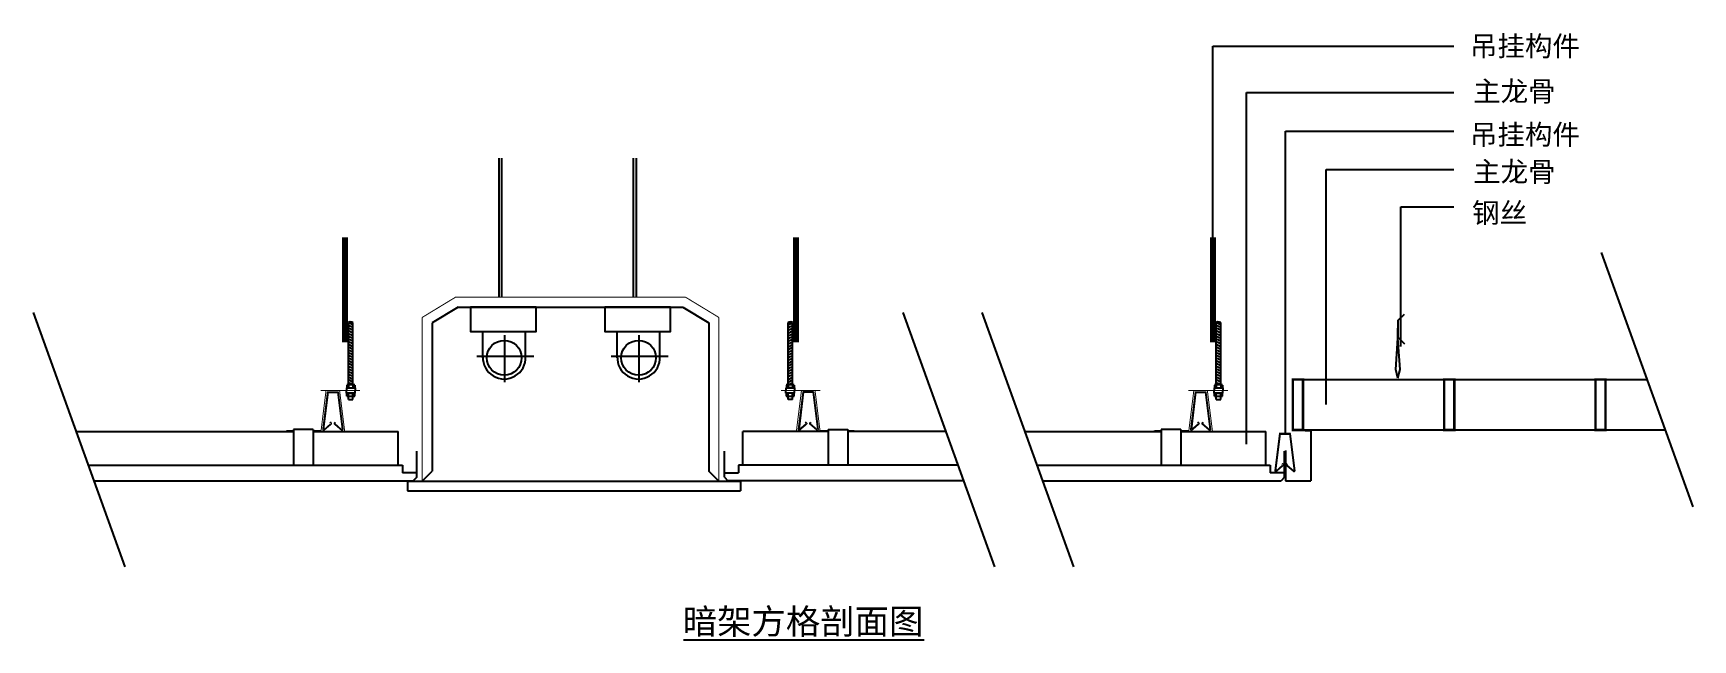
# Model space of a CAD drawing. Extents: x 70 to 1715, y 1096 to 1698.
import ezdxf

# ---------------------------------------------------------------- set-up
doc = ezdxf.new("R2010")
doc.units = 0
doc.header["$LTSCALE"] = 0.2
doc.header["$MEASUREMENT"] = 0
doc.layers.get('0').update_dxf_attribs({"linetype": 'CONTINUOUS'})
for name, color, linetype in [('3', 3, 'CONTINUOUS'), ('4', 4, 'CONTINUOUS'), ('7', 7, 'CONTINUOUS'), ('BH', 3, 'CONTINUOUS'), ('DIM', 3, 'CONTINUOUS'), ('S', 7, 'CONTINUOUS'), ('TEXT', 3, 'CONTINUOUS')]:
    doc.layers.add(name, color=color, linetype=linetype)
doc.styles.add('HZ', font='')
doc.styles.get('HZ').set_extended_font_data('仿宋_GB2312')
doc.dimstyles.new('STANDARD$7', dxfattribs={"dimtxt": 20, "dimasz": 5, "dimexe": 0.18, "dimexo": 0.0625, "dimgap": 0.09, "dimtad": 1, "dimdec": 0, "dimzin": 0, "dimtxsty": 'STANDARD', "dimblk1": 'DOT', "dimblk2": 'DOT', "dimsah": 1, "dimcen": 0.09, "dimclrt": 7, "dimazin": 3, "dimtfac": 1, "dimtdec": 4, "dimtmove": 0, "dimatfit": 3, "dimtolj": 1, "dimtzin": 0})

# ---------------------------------------------------------------- blocks, each defined once
blk = doc.blocks.new('_DOT')
at = {"color": 0, "linetype": 'BYBLOCK'}
blk.add_line((-0.5, 0), (-1, 0), dxfattribs=at)
at = {"color": 0, "linetype": 'BYBLOCK', "const_width": 0.5}
blk.add_lwpolyline([(-0.25, 0, 1), (0.25, 0, 1)], format="xyb", close=True, dxfattribs=at)
blk = doc.blocks.new('DENG')
at = {"layer": '7'}
for p, q in [((0, -88.3), (0, 106.3)), ((-121.1, 0), (114.6, 0)), ((-86.4, 4.9), (-86.4, -103)), ((89.7, 4.9), (89.7, -103))]:
    blk.add_line(p, q, dxfattribs=at)
blk.add_lwpolyline([(140.8, -204.7), (140.8, -103), (-130.9, -103), (-130.9, -204.7)], close=True, dxfattribs=at)
blk.add_circle((1.6, 4.9), 72, dxfattribs=at)
blk.add_arc((1.6, 4.9), 88, 356.80472, 183.19528, dxfattribs=at)
blk = doc.blocks.new('DENG-L')
at = {"layer": '3', "xscale": 0.2, "yscale": 0.2, "zscale": 0.2}
blk.add_blockref('DENG', (-28.2, 40.9), dxfattribs=at)
blk = doc.blocks.new('DING1')
at = {"layer": 'DIM'}
blk.add_blockref('DENG-L', (0, 0), dxfattribs=at)

msp = doc.modelspace()

# ---------------------------------------------------------------- linework, layer by layer
at = {"layer": '3', "ltscale": 800}
for p, q in [((387, 1408.2), (382.6, 1410.2)), ((387, 1405.5), (382.6, 1407.5)), ((387, 1402.8), (382.6, 1404.8)), ((387, 1400.1), (382.6, 1402.1)), ((387, 1397.4), (382.6, 1399.4)), ((818.4, 1408.2), (822.8, 1410.2)), ((818.4, 1405.5), (822.8, 1407.5)), ((818.4, 1402.8), (822.8, 1404.8)), ((818.4, 1400.1), (822.8, 1402.1)), ((818.4, 1397.4), (822.8, 1399.4)), ((1247.4, 1405.5), (1243, 1407.5)), ((1247.4, 1402.8), (1243, 1404.8)), ((1247.4, 1400.1), (1243, 1402.1)), ((1247.4, 1397.4), (1243, 1399.4)), ((387, 1394.7), (382.6, 1396.7)), ((387, 1391.9), (382.6, 1394)), ((387, 1389.2), (382.6, 1391.3)), ((387, 1386.5), (382.6, 1388.6)), ((387, 1383.8), (382.6, 1385.9)), ((387, 1381.1), (382.6, 1383.2)), ((818.4, 1394.7), (822.8, 1396.7)), ((818.4, 1391.9), (822.8, 1394)), ((818.4, 1389.2), (822.8, 1391.3)), ((818.4, 1386.5), (822.8, 1388.6)), ((818.4, 1383.8), (822.8, 1385.9)), ((818.4, 1381.1), (822.8, 1383.2)), ((1247.4, 1394.7), (1243, 1396.7)), ((1247.4, 1391.9), (1243, 1394)), ((1247.4, 1389.2), (1243, 1391.3)), ((1247.4, 1386.5), (1243, 1388.6)), ((1247.4, 1383.8), (1243, 1385.9)), ((1247.4, 1381.1), (1243, 1383.2)), ((387, 1378.4), (382.6, 1380.5)), ((387, 1375.7), (382.6, 1377.8)), ((387, 1373), (382.6, 1375.1)), ((387, 1370.3), (382.6, 1372.4)), ((387, 1367.6), (382.6, 1369.7)), ((387, 1364.9), (382.6, 1367)), ((818.4, 1378.4), (822.8, 1380.5)), ((818.4, 1375.7), (822.8, 1377.8)), ((818.4, 1373), (822.8, 1375.1)), ((818.4, 1370.3), (822.8, 1372.4)), ((818.4, 1367.6), (822.8, 1369.7)), ((818.4, 1364.9), (822.8, 1367)), ((1247.4, 1378.4), (1243, 1380.5)), ((1247.4, 1375.7), (1243, 1377.8)), ((1247.4, 1373), (1243, 1375.1)), ((1247.4, 1370.3), (1243, 1372.4)), ((1247.4, 1367.6), (1243, 1369.7)), ((1247.4, 1364.9), (1243, 1367)), ((387, 1362.2), (382.6, 1364.3)), ((387, 1359.5), (382.6, 1361.6)), ((387, 1356.8), (382.6, 1358.9)), ((387, 1354.1), (382.6, 1356.2)), ((387, 1351.4), (382.6, 1353.5)), ((385.9, 1349.2), (382.6, 1350.8)), ((818.4, 1362.2), (822.8, 1364.3)), ((818.4, 1359.5), (822.8, 1361.6)), ((818.4, 1356.8), (822.8, 1358.9)), ((818.4, 1354.1), (822.8, 1356.2)), ((818.4, 1351.4), (822.8, 1353.5)), ((819.5, 1349.2), (822.8, 1350.8)), ((1247.4, 1362.2), (1243, 1364.3)), ((1247.4, 1359.5), (1243, 1361.6)), ((1247.4, 1356.8), (1243, 1358.9)), ((1247.4, 1354.1), (1243, 1356.2)), ((1247.4, 1351.4), (1243, 1353.5)), ((1246.3, 1349.2), (1243, 1350.8)), ((986.8, 1269.1), (769.4, 1269.1)), ((769.4, 1269.1), (769.4, 1261.3)), ((755.2, 1261.3), (769.4, 1261.3))]:
    msp.add_line(p, q, dxfattribs=at)
for centre, radius, start, end in [((383.8, 1409.5), 1.61, 36.7256, 141.4737), ((385.5, 1408.5), 2.48, 52.7122, 109.2104), ((386.1, 1411.1), 1.2, 216.7256, 323.2744), ((819.9, 1408.5), 2.48, 70.7896, 127.2878), ((819.3, 1411.1), 1.2, 216.7256, 323.2744), ((821.6, 1409.5), 1.61, 38.5263, 143.2744), ((817.5, 1346.1), 2.63, 70.5011, 109.4989), ((820.6, 1332), 16.7, 82.2588, 97.4572), ((823.6, 1346.1), 2.63, 70.5011, 109.4989)]:
    msp.add_arc(centre, radius, start, end, dxfattribs=at)
at = {"layer": '4', "ltscale": 800}
for p, q in [((1426, 1386.7), (1426, 1501.4)), ((1423.4, 1412.7), (1429.7, 1418.9)), ((1423.1, 1394.9), (1423.1, 1405)), ((1423.4, 1395.5), (1423.4, 1412.7)), ((1420.9, 1363.8), (1423.1, 1394.9)), ((1425.4, 1363.8), (1423.1, 1394.9)), ((1423.4, 1395.5), (1429.7, 1389.3)), ((1423.1, 1355.2), (1420.9, 1363.8)), ((1423.1, 1355.2), (1425.4, 1363.8)), ((347.5, 1304.5), (327.9, 1304.5)), ((327.9, 1304.5), (327.9, 1269.1)), ((347.5, 1304.5), (347.5, 1269.1)), ((450.2, 1257.1), (450.2, 1282.9)), ((755.2, 1257.1), (755.2, 1282.9)), ((1065, 1269.1), (1296.4, 1269.1)), ((1296.4, 1269.1), (1296.4, 1261.3)), ((1310.6, 1257.1), (1310.6, 1282.9)), ((130.1, 1253.4), (446.8, 1253.4)), ((450.2, 1257.1), (446.8, 1253.4)), ((755.2, 1257.1), (758.6, 1253.4)), ((992.5, 1253.4), (758.6, 1253.4)), ((1070.6, 1253.4), (1307.2, 1253.4)), ((1310.6, 1261.3), (1296.4, 1261.3)), ((1310.6, 1257.1), (1307.2, 1253.4))]:
    msp.add_line(p, q, dxfattribs=at)
at = {"layer": '4', "linetype": 'CONTINUOUS', "ltscale": 800}
for p, q in [((1336.7, 1303.4), (1336.7, 1253.4)), ((1311.7, 1283.4), (1311.7, 1253.4)), ((1311.7, 1253.4), (1336.7, 1253.4))]:
    msp.add_line(p, q, dxfattribs=at)
at = {"layer": 'BH'}
for p, q in [((1624.6, 1480), (1715.4, 1227.7)), ((69.9, 1420.5), (160.8, 1168.2)), ((932.3, 1420.5), (1023.2, 1168.2)), ((1010.5, 1420.5), (1101.3, 1168.2))]:
    msp.add_line(p, q, dxfattribs=at)
at = {"layer": 'DIM', "color": 6}
msp.add_line((714.7, 1095.7), (953.3, 1095.7), dxfattribs=at)
at = {"layer": 'S', "ltscale": 800}
for p, q in [((531.8, 1436), (531.8, 1573.6)), ((534.7, 1436), (534.7, 1573.6)), ((665.1, 1436), (665.1, 1573.6)), ((668.1, 1436), (668.1, 1573.6)), ((491.4, 1425.8), (465.5, 1410.1)), ((491.4, 1425.8), (714, 1425.8)), ((714, 1425.8), (739.9, 1410.1)), ((382.6, 1348.6), (382.6, 1410.5)), ((387, 1348.5), (387, 1410.4)), ((465.5, 1410.1), (465.5, 1263)), ((739.9, 1410.1), (739.9, 1263)), ((818.4, 1348.5), (818.4, 1410.4)), ((822.8, 1348.6), (822.8, 1410.5)), ((1243, 1348.6), (1243, 1410.5)), ((1247.4, 1348.5), (1247.4, 1410.4)), ((1318.9, 1353.9), (1670, 1353.9)), ((362.1, 1341.3), (357.5, 1304.5)), ((362.1, 1341.3), (371.9, 1341.3)), ((371.9, 1341.3), (376.5, 1304.5)), ((380.6, 1345.6), (389.1, 1345.6)), ((380.6, 1345.6), (380.6, 1343)), ((380.6, 1340.5), (380.6, 1343.1)), ((380.6, 1340.5), (389.1, 1340.5)), ((380.9, 1348.5), (380.9, 1345.7)), ((380.9, 1337.5), (380.9, 1340.4)), ((382.6, 1334), (382.6, 1337.5)), ((382.6, 1334), (387, 1334)), ((382.7, 1348.5), (382.7, 1345.7)), ((382.7, 1337.5), (382.7, 1340.4)), ((387, 1348.5), (387, 1345.7)), ((387, 1337.5), (387, 1340.4)), ((387, 1334), (387, 1337.5)), ((388.7, 1348.5), (388.7, 1345.7)), ((388.7, 1337.5), (388.7, 1340.4)), ((389.1, 1345.6), (389.1, 1343)), ((389.1, 1340.5), (389.1, 1343.1)), ((824.8, 1345.6), (816.3, 1345.6)), ((816.3, 1345.6), (816.3, 1343)), ((816.3, 1340.5), (816.3, 1343.1)), ((824.8, 1340.5), (816.3, 1340.5)), ((816.7, 1348.5), (816.7, 1345.7)), ((816.7, 1337.5), (816.7, 1340.4)), ((818.4, 1348.5), (818.4, 1345.7)), ((818.4, 1337.5), (818.4, 1340.4)), ((818.4, 1334), (818.4, 1337.5)), ((822.8, 1334), (818.4, 1334)), ((822.8, 1348.5), (822.8, 1345.7)), ((822.8, 1337.5), (822.8, 1340.4)), ((822.8, 1334), (822.8, 1337.5)), ((824.5, 1348.5), (824.5, 1345.7)), ((824.5, 1337.5), (824.5, 1340.4)), ((824.8, 1345.6), (824.8, 1343)), ((824.8, 1340.5), (824.8, 1343.1)), ((833.5, 1341.3), (828.9, 1304.5)), ((843.3, 1341.3), (833.5, 1341.3)), ((843.3, 1341.3), (847.9, 1304.5)), ((1222.5, 1341.3), (1217.9, 1304.5)), ((1222.5, 1341.3), (1232.3, 1341.3)), ((1232.3, 1341.3), (1236.9, 1304.5)), ((1241, 1345.6), (1241, 1343)), ((1241, 1345.6), (1249.5, 1345.6)), ((1241, 1340.5), (1241, 1343.1)), ((1241, 1340.5), (1249.5, 1340.5)), ((1241.3, 1348.5), (1241.3, 1345.7)), ((1241.3, 1337.5), (1241.3, 1340.4)), ((1243, 1348.5), (1243, 1345.7)), ((1243, 1337.5), (1243, 1340.4)), ((1243, 1334), (1243, 1337.5)), ((1243, 1334), (1247.4, 1334)), ((1247.4, 1348.5), (1247.4, 1345.7)), ((1247.4, 1337.5), (1247.4, 1340.4)), ((1247.4, 1334), (1247.4, 1337.5)), ((1249.1, 1348.5), (1249.1, 1345.7)), ((1249.1, 1337.5), (1249.1, 1340.4)), ((1249.5, 1345.6), (1249.5, 1343)), ((1249.5, 1340.5), (1249.5, 1343.1)), ((112.5, 1302.3), (327.9, 1302.3)), ((321.4, 1303.5), (321.4, 1302.3)), ((347.5, 1302.3), (431.9, 1302.3)), ((347.5, 1302.3), (357.7, 1302.3)), ((358.3, 1304.1), (365.1, 1309.9)), ((365.2, 1310.7), (364.3, 1311.5)), ((368.8, 1310.7), (369.7, 1311.5)), ((375.7, 1304.1), (368.9, 1309.9)), ((431.9, 1269.1), (431.9, 1302.3)), ((858, 1302.3), (773.5, 1302.3)), ((773.5, 1269.1), (773.5, 1302.3)), ((829.7, 1304.1), (836.5, 1309.9)), ((836.6, 1310.7), (835.7, 1311.5)), ((840.2, 1310.7), (841.1, 1311.5)), ((847.1, 1304.1), (840.3, 1309.9)), ((858, 1302.3), (847.7, 1302.3)), ((858, 1304.5), (877.6, 1304.5)), ((858, 1304.5), (858, 1269.1)), ((877.6, 1304.5), (877.6, 1269.1)), ((974.9, 1302.3), (877.6, 1302.3)), ((884, 1303.5), (884, 1302.3)), ((1053, 1302.3), (1188.2, 1302.3)), ((1181.8, 1303.5), (1181.8, 1302.3)), ((1188.2, 1304.5), (1188.2, 1269.1)), ((1207.8, 1304.5), (1188.2, 1304.5)), ((1207.8, 1304.5), (1207.8, 1269.1)), ((1207.8, 1302.3), (1292.2, 1302.3)), ((1207.8, 1302.3), (1218.1, 1302.3)), ((1218.7, 1304.1), (1225.5, 1309.9)), ((1225.6, 1310.7), (1224.7, 1311.5)), ((1229.2, 1310.7), (1230.1, 1311.5)), ((1236.1, 1304.1), (1229.2, 1309.9)), ((1292.2, 1269.1), (1292.2, 1302.3)), ((1306, 1300.2), (1301.5, 1263.5)), ((1306, 1300.2), (1315.9, 1300.2)), ((1315.9, 1300.2), (1320.5, 1263.5)), ((1318.9, 1303.9), (1688, 1303.9)), ((124.4, 1269.1), (436, 1269.1)), ((436, 1269.1), (436, 1261.3)), ((1302.3, 1263), (1309.1, 1268.9)), ((1309.1, 1269.6), (1308.3, 1270.4)), ((1312.8, 1269.6), (1313.6, 1270.4)), ((1319.7, 1263), (1312.8, 1268.9)), ((450.2, 1261.3), (436, 1261.3)), ((440.9, 1253.2), (771.2, 1253.2)), ((455.7, 1253.2), (465.5, 1263)), ((749.7, 1253.2), (739.9, 1263)), ((440.9, 1243.4), (771.2, 1243.4))]:
    msp.add_line(p, q, dxfattribs=at)
at = {"layer": 'S', "color": 0, "ltscale": 800}
msp.add_line((1247.4, 1408.2), (1243, 1410.2), dxfattribs=at)
at = {"layer": 'S', "color": 3, "linetype": 'CONTINUOUS', "ltscale": 800}
msp.add_line((1330.7, 1303.4), (1336.7, 1303.4), dxfattribs=at)
at = {"layer": 'S', "color": 7, "linetype": 'CONTINUOUS', "ltscale": 800}
for p, q in [((440.9, 1253.2), (440.9, 1243.4)), ((771.2, 1253.2), (771.2, 1243.4))]:
    msp.add_line(p, q, dxfattribs=at)
at = {"layer": 'S', "ltscale": 800}
for points, const_width in [([(379.2, 1390.7), (379.2, 1495.1)], 5.88), ([(826.2, 1390.7), (826.2, 1495.1)], 5.88), ([(1239.6, 1390.7), (1239.6, 1495.1)], 5.88), ([(488.6, 1435.6), (455.7, 1415.6)], 0.98), ([(488.6, 1435.6), (716.8, 1435.6)], 0.98), ([(716.8, 1435.6), (749.7, 1415.6)], 0.98), ([(455.7, 1415.6), (455.7, 1253.2)], 0.98), ([(749.7, 1415.6), (749.7, 1253.2)], 0.98), ([(1318.9, 1355.1), (1318.9, 1302.7)], 2.5), ([(1318.9, 1353.9), (1328.9, 1353.9)], 2.5), ([(1328.9, 1355.1), (1328.9, 1302.7)], 2.5), ([(1468.9, 1355.1), (1468.9, 1302.7)], 2.5), ([(1468.9, 1353.9), (1478.9, 1353.9)], 2.5), ([(1478.9, 1355.1), (1478.9, 1302.7)], 2.5), ([(1618.9, 1355.1), (1618.9, 1302.7)], 2.5), ([(1618.9, 1353.9), (1628.9, 1353.9)], 2.5), ([(1628.9, 1355.1), (1628.9, 1302.7)], 2.5), ([(394.1, 1342.9), (354.9, 1342.9)], 0.98), ([(360.3, 1343.1), (355.4, 1303.5)], 0.98), ([(361.7, 1342.2), (357, 1304.6)], 0.98), ([(373.7, 1343.1), (360.3, 1343.1)], 0.98), ([(362.1, 1341.7), (371.9, 1341.7)], 0.98), ([(372.3, 1342.2), (377, 1304.6)], 0.98), ([(373.7, 1343.1), (378.8, 1302.3)], 0.98), ([(811.3, 1342.9), (850.5, 1342.9)], 0.98), ([(831.7, 1343.1), (826.6, 1302.3)], 0.98), ([(833.1, 1342.2), (828.4, 1304.6)], 0.98), ([(831.7, 1343.1), (845.1, 1343.1)], 0.98), ([(843.3, 1341.7), (833.5, 1341.7)], 0.98), ([(843.7, 1342.2), (848.4, 1304.6)], 0.98), ([(845.1, 1343.1), (850, 1303.5)], 0.98), ([(1254.5, 1342.9), (1215.3, 1342.9)], 0.98), ([(1220.7, 1343.1), (1215.8, 1303.5)], 0.98), ([(1222.1, 1342.2), (1217.4, 1304.6)], 0.98), ([(1234.1, 1343.1), (1220.7, 1343.1)], 0.98), ([(1222.5, 1341.7), (1232.3, 1341.7)], 0.98), ([(1232.7, 1342.2), (1237.4, 1304.6)], 0.98), ([(1234.1, 1343.1), (1239.2, 1302.3)], 0.98), ([(327.9, 1303.5), (321.4, 1303.5)], 0.98), ([(355.6, 1303.5), (347.5, 1303.5)], 0.98), ([(358.6, 1303.7), (365.5, 1309.6)], 0.98), ([(365.5, 1311), (364.7, 1311.8)], 0.98), ([(368.5, 1311), (369.3, 1311.8)], 0.98), ([(375.4, 1303.7), (368.5, 1309.6)], 0.98), ([(830, 1303.7), (836.9, 1309.6)], 0.98), ([(836.9, 1311), (836.1, 1311.8)], 0.98), ([(839.9, 1311), (840.7, 1311.8)], 0.98), ([(846.8, 1303.7), (839.9, 1309.6)], 0.98), ([(849.8, 1303.5), (858, 1303.5)], 0.98), ([(877.6, 1303.5), (884, 1303.5)], 0.98), ([(1188.2, 1303.5), (1181.8, 1303.5)], 0.98), ([(1215.9, 1303.5), (1207.8, 1303.5)], 0.98), ([(1219, 1303.7), (1225.8, 1309.6)], 0.98), ([(1225.9, 1311), (1225.1, 1311.8)], 0.98), ([(1228.9, 1311), (1229.7, 1311.8)], 0.98), ([(1235.8, 1303.7), (1228.9, 1309.6)], 0.98), ([(1305.7, 1301.2), (1301, 1263.5)], 0.98), ([(1306, 1300.7), (1315.9, 1300.7)], 0.98), ([(1316.3, 1301.2), (1321, 1263.5)], 0.98), ([(1318.9, 1303.9), (1328.9, 1303.9)], 2.5), ([(1468.9, 1303.9), (1478.9, 1303.9)], 2.5), ([(1618.9, 1303.9), (1628.9, 1303.9)], 2.5), ([(1302.6, 1262.7), (1309.4, 1268.5)], 0.98), ([(1309.5, 1269.9), (1308.7, 1270.8)], 0.98), ([(1312.5, 1269.9), (1313.3, 1270.8)], 0.98), ([(1319.4, 1262.7), (1312.5, 1268.5)], 0.98)]:
    msp.add_lwpolyline(points, dxfattribs=dict(at, const_width=const_width))
at = {"layer": 'S', "ltscale": 800, "const_width": 0.98}
for points in [[(358.6, 1303.7, -0.684265), (357, 1304.6, -0.684265)], [(365.5, 1311, -0.437904), (365.5, 1309.6, -0.437904)], [(368.5, 1309.6, -0.437904), (368.5, 1311, -0.437904)], [(377, 1304.6, -0.684265), (375.4, 1303.7, -0.684265)], [(828.4, 1304.6, 0.684265), (830, 1303.7, 0.684265)], [(836.9, 1309.6, 0.437904), (836.9, 1311, 0.437904)], [(839.9, 1311, 0.437904), (839.9, 1309.6, 0.437904)], [(846.8, 1303.7, 0.684265), (848.4, 1304.6, 0.684265)], [(1219, 1303.7, -0.684265), (1217.4, 1304.6, -0.684265)], [(1225.9, 1311, -0.437904), (1225.8, 1309.6, -0.437904)], [(1228.9, 1309.6, -0.437904), (1228.9, 1311, -0.437904)], [(1237.4, 1304.6, -0.684265), (1235.8, 1303.7, -0.684265)], [(1309.5, 1269.9, -0.437904), (1309.4, 1268.5, -0.437904)], [(1312.5, 1268.5, -0.437904), (1312.5, 1269.9, -0.437904)], [(1302.6, 1262.7, -0.684265), (1301, 1263.5, -0.684265)], [(1321, 1263.5, -0.684265), (1319.4, 1262.7, -0.684265)]]:
    msp.add_lwpolyline(points, format="xyb", dxfattribs=at)
at = {"layer": 'S', "ltscale": 800}
for centre, radius, start, end in [((1244.2, 1409.5), 1.61, 36.7256, 141.4737), ((1245.9, 1408.5), 2.48, 52.7122, 109.2104), ((1246.5, 1411.1), 1.2, 216.7256, 323.2744), ((381.8, 1346.1), 2.63, 70.5011, 109.4989), ((381.8, 1348.2), 2.63, 250.5011, 289.655), ((381.8, 1337.9), 2.63, 70.5011, 109.4989), ((381.8, 1340), 2.63, 250.5011, 289.4989), ((384.8, 1332), 16.7, 82.5428, 97.7412), ((384.8, 1362.3), 16.7, 262.5428, 277.4572), ((384.8, 1323.8), 16.7, 82.5428, 97.4572), ((384.8, 1354.1), 16.7, 262.5428, 277.4572), ((387.9, 1346.1), 2.63, 70.5011, 109.4989), ((387.9, 1348.2), 2.63, 250.5011, 289.4989), ((387.9, 1337.9), 2.63, 70.5011, 109.4989), ((387.9, 1340), 2.63, 250.5011, 289.4989), ((817.5, 1348.2), 2.63, 250.5011, 289.4989), ((817.5, 1337.9), 2.63, 70.5011, 109.4989), ((817.5, 1340), 2.63, 250.5011, 289.4989), ((820.6, 1362.3), 16.7, 262.5428, 277.4572), ((820.6, 1323.8), 16.7, 82.5428, 97.4572), ((820.6, 1354.1), 16.7, 262.5428, 277.4572), ((823.6, 1348.2), 2.63, 250.345, 289.4989), ((823.6, 1337.9), 2.63, 70.5011, 109.4989), ((823.6, 1340), 2.63, 250.5011, 289.4989), ((1242.2, 1346.1), 2.63, 70.5011, 109.4989), ((1242.2, 1348.2), 2.63, 250.5011, 289.655), ((1242.2, 1337.9), 2.63, 70.5011, 109.4989), ((1242.2, 1340), 2.63, 250.5011, 289.4989), ((1245.2, 1332), 16.7, 82.5428, 97.7412), ((1245.2, 1362.3), 16.7, 262.5428, 277.4572), ((1245.2, 1323.8), 16.7, 82.5428, 97.4572), ((1245.2, 1354.1), 16.7, 262.5428, 277.4572), ((1248.2, 1346.1), 2.63, 70.5011, 109.4989), ((1248.2, 1348.2), 2.63, 250.5011, 289.4989), ((1248.2, 1337.9), 2.63, 70.5011, 109.4989), ((1248.2, 1340), 2.63, 250.5011, 289.4989), ((376, 1304.5), 0.493, 229.5952, 7.125), ((829.4, 1304.5), 0.493, 172.875, 310.4048), ((1236.4, 1304.5), 0.493, 229.5952, 7.125), ((1320, 1263.4), 0.493, 229.5952, 7.125)]:
    msp.add_arc(centre, radius, start, end, dxfattribs=at)

# ---------------------------------------------------------------- block references
at = {"layer": 'DIM', "xscale": 1.2, "yscale": 1.2, "zscale": 1.2, "rotation": 180}
for p in [(503.5, 1425.8), (636.7, 1425.8)]:
    msp.add_blockref('DING1', p, dxfattribs=at)

# ---------------------------------------------------------------- texts
at = {"layer": '3', "style": 'HZ'}
for s, p in [('吊挂构件', (1494.4, 1674.7)), ('主龙骨', (1497.6, 1629.9)), ('吊挂构件', (1494.4, 1587)), ('主龙骨', (1497.6, 1550.1)), ('钢丝', (1496.6, 1509.3))]:
    msp.add_text(s, height=20, dxfattribs=at).set_placement(p)
at = {"layer": 'TEXT', "style": 'HZ'}
msp.add_text('暗架方格剖面图', height=25, dxfattribs=at).set_placement((713.9, 1101.4))

# ---------------------------------------------------------------- leaders
at = {"layer": 'DIM'}
for points in [[(1239.6, 1466.1), (1239.6, 1684.8), (1478.4, 1684.8)], [(1272.9, 1289.7), (1272.9, 1638.7), (1478.4, 1638.7)], [(1311.7, 1300.2), (1311.7, 1600.5), (1478.4, 1600.5)], [(1351.9, 1329.2), (1351.9, 1562.3), (1478.4, 1562.3)], [(1426, 1475.4), (1426, 1525.4), (1478.4, 1525.4)]]:
    msp.add_leader(points, dimstyle='STANDARD$7', override={"dimscale": 10, "dimtxt": 2, "dimasz": 0.5, "dimexe": 0, "dimexo": 0, "dimgap": 0.5, "dimtxsty": 'HZ', "dimcen": 0, "dimclrd": 256, "dimclre": 256, "dimclrt": 256, "dimtfac": 0.5, "dimtdec": 0}, dxfattribs=at)

doc.saveas('drawing.dxf')
